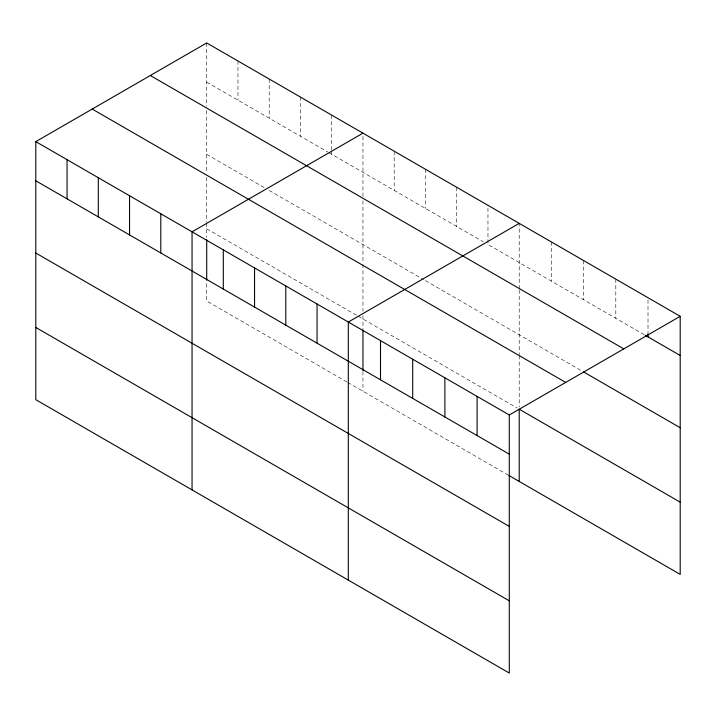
<?xml version="1.0" encoding="UTF-8"?>
<svg xmlns="http://www.w3.org/2000/svg" width="716" height="716" viewBox="0 0 716 716"><rect width="100%" height="100%" fill="white"/><g stroke="black" fill="none" stroke-linecap="round" stroke-linejoin="round"><path stroke-width="0.54" stroke-dasharray="3.58 2.69" d="M362.958 200.784L362.958 263.175M362.958 196.408L362.958 133.158M519.216 289.908L519.216 354.474M519.216 288.808L519.216 223.374M206.709 82.125L327.919 152.105M328.868 152.651L483.228 241.766M644.212 334.712L487.963 244.505L487.963 205.331M206.709 154.352L264.473 187.708M269.207 190.438L423.568 279.553M425.465 280.654L582.663 371.407M206.709 228.78L357.284 315.711M358.224 316.257L517.319 408.111M346.866 381.932L206.709 301.015L206.709 281.307M347.806 382.478L508.799 475.424M648.007 299.906L648.007 332.546M615.805 279.133L615.805 318.307M583.612 260.543L583.612 299.718M551.409 241.963L551.409 281.128M519.216 355.575L519.216 407.01M456.71 187.288L456.71 226.462M425.465 169.244L425.465 208.419M394.212 151.201L394.212 190.375M362.958 264.267L362.958 311.326M362.958 315.702L362.958 328.841M362.958 371.523L362.958 391.222M331.714 115.115L331.714 149.939M331.714 151.022L331.714 154.289M300.46 97.072L300.46 136.246M269.207 79.028L269.207 118.203M237.963 60.994L237.963 100.159M206.709 42.951L206.709 106.201M206.709 110.577L206.709 172.959M206.709 177.335L206.709 222.211M206.709 223.303L206.709 237.533"/><path stroke-width="1.07" d="M35.8 141.625L509.291 414.985L509.291 673.049L35.8 399.689L35.8 141.625L206.709 42.951L680.2 316.311L680.2 574.375L508.799 475.424M362.958 133.158L192.049 231.832L192.049 489.896M519.216 223.374L348.307 322.048L348.307 580.103M509.291 414.985L680.2 316.311M645.161 335.258L680.2 355.485M150.306 75.511L623.797 348.88M583.612 371.953L680.2 427.721M92.203 109.056L565.694 382.425M680.2 502.149L519.216 409.203L519.216 481.429M35.8 180.799L509.291 454.159M35.8 253.025L509.291 526.394M35.8 327.454L509.291 600.822M648.007 333.638L648.007 336.896M477.089 396.395L477.089 435.57M444.896 377.806L444.896 416.981M412.702 359.217L412.702 398.391M380.5 340.637L380.5 379.802M362.958 329.933L362.958 370.432M317.054 304.005L317.054 343.179M285.8 285.961L285.8 325.136M254.556 267.918L254.556 307.092M223.303 249.875L223.303 289.049M206.709 239.726L206.709 280.216M160.805 213.789L160.805 252.963M129.551 195.745L129.551 234.92M98.298 177.702L98.298 216.876M67.053 159.668L67.053 198.833"/></g></svg>
